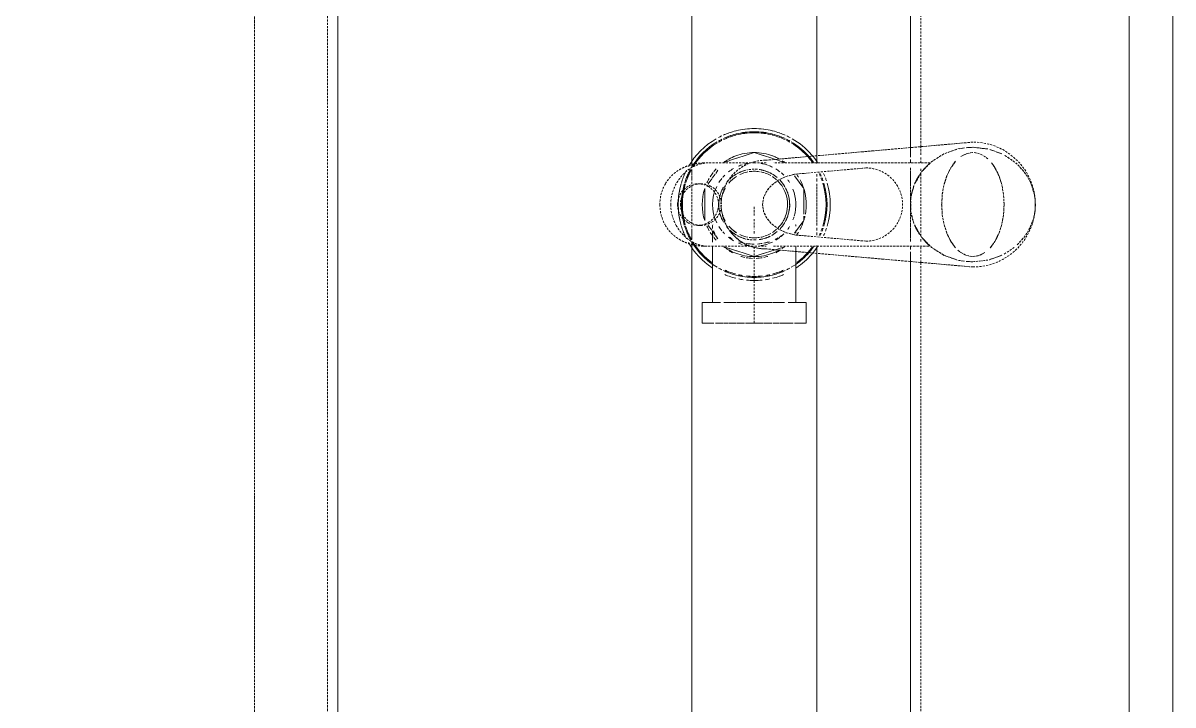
# Model space of a CAD drawing. Header units: millimetres. Extents: x -11798 to 72626, y -32713 to 44110.
# Drawn here: x 40841 to 41393, y 14447 to 14774 of the extents above; entities that cross this region are included whole.
import ezdxf

# ---------------------------------------------------------------- set-up
doc = ezdxf.new("R2010")
doc.units = ezdxf.units.MM
doc.linetypes.add('200_ШТРИХ_ш1п0_6_', pattern=[1.6, 1, -0.6])
for name, color, linetype, lineweight in [('Перекрытие штриховка', 7, 'Continuous', 18), ('Сантехника', 7, 'Continuous', 18), ('Стены отделка', 7, 'Continuous', 30)]:
    doc.layers.add(name, color=color, linetype=linetype, lineweight=lineweight)

# ---------------------------------------------------------------- blocks, each defined once
blk = doc.blocks.new('ADSK_Умывальник с 3 смесителемями - Умывальник-V16-План полов 3-го этажа')
at = {"layer": 'Сантехника', "linetype": '200_ШТРИХ_ш1п0_6_'}
for p, q in [((900, 0), (-900, 0)), ((-472.62, -105), (-27.38, -105)), ((27.38, -105), (472.62, -105)), ((-23.44, -150), (-476.56, -150)), ((476.56, -150), (23.44, -150)), ((-482.22, -210), (-17.78, -210)), ((17.78, -210), (482.22, -210)), ((780, -380), (-780, -380)), ((-770, -420), (770, -420))]:
    blk.add_line(p, q, dxfattribs=at)
at = {"layer": 'Сантехника', "color": 251, "linetype": '200_ШТРИХ_ш1п0_6_', "true_color": 0x666666}
for p, q in [((-900, 0), (900, 0)), ((-27.81, -100), (-472.19, -100)), ((472.19, -100), (27.81, -100)), ((-27.38, -105), (-472.62, -105)), ((-472.62, -105), (-27.38, -105)), ((-27.38, -105), (-22.75, -105)), ((-21.66, -105), (-20, -105)), ((20, -105), (21.66, -105)), ((22.75, -105), (27.38, -105)), ((472.62, -105), (27.38, -105)), ((27.38, -105), (472.62, -105)), ((-19.75, -150), (-23.44, -150)), ((-13.49, -150), (-14.67, -150)), ((-11.14, -150), (-12.49, -150)), ((10, -150), (-10, -150)), ((12.49, -150), (11.14, -150)), ((14.67, -150), (13.49, -150)), ((23.44, -150), (19.75, -150)), ((-16.85, -210), (-15.02, -210)), ((-14.96, -210), (-12.72, -210)), ((-12.6, -210), (-10, -210)), ((-9.33, -210), (9.34, -210)), ((10, -210), (12.6, -210)), ((12.72, -210), (14.96, -210)), ((15.02, -210), (16.85, -210)), ((-780, -380), (780, -380)), ((780, -380), (-780, -380)), ((-785, -385), (785, -385)), ((770, -420), (-770, -420))]:
    blk.add_line(p, q, dxfattribs=at)
at = {"layer": 'Сантехника', "color": 253, "linetype": '200_ШТРИХ_ш1п0_6_', "true_color": 0xa3a3a3}
for p, q in [((9.57, -61.14), (13.71, -62.46)), ((13.71, -87.54), (9.57, -88.86)), ((-23.96, -100), (-27.81, -100)), ((-20, -100), (-23.05, -100)), ((23.05, -100), (20, -100)), ((27.81, -100), (23.96, -100)), ((-22.75, -105), (-27.38, -105)), ((-27.38, -105), (-22.75, -105)), ((-20, -105), (-21.66, -105)), ((-21.66, -105), (-20, -105)), ((-17.72, -105), (-16.47, -105)), ((-16.22, -105), (-14.48, -105)), ((-14.41, -105), (-12.4, -105)), ((-12.32, -105), (-10.05, -105)), ((-10, -105), (10, -105)), ((10.05, -105), (12.33, -105)), ((12.39, -105), (14.41, -105)), ((14.49, -105), (16.22, -105)), ((16.47, -105), (17.72, -105)), ((21.66, -105), (20, -105)), ((20, -105), (21.66, -105)), ((27.38, -105), (22.75, -105)), ((22.75, -105), (27.38, -105)), ((-476.56, -150), (-23.44, -150)), ((23.44, -150), (476.56, -150)), ((-17.78, -210), (-482.22, -210)), ((482.22, -210), (17.78, -210))]:
    blk.add_line(p, q, dxfattribs=at)
at = {"layer": 'Сантехника', "color": 9, "linetype": '200_ШТРИХ_ш1п0_6_', "true_color": 0xc7c7c7}
for p, q in [((13.71, -62.46), (9.57, -61.14)), ((24.52, -72.07), (23.1, -69.26)), ((25, -75), (24.52, -72.07)), ((-13.89, -87.47), (-9.57, -88.86)), ((9.57, -88.86), (13.71, -87.54)), ((-16.2, -100), (-17.7, -100)), ((15.08, -100), (-15.08, -100)), ((17.7, -100), (16.2, -100)), ((-16.47, -105), (-17.72, -105)), ((-17.72, -105), (-16.47, -105)), ((-14.48, -105), (-16.22, -105)), ((-16.22, -105), (-14.48, -105)), ((-12.4, -105), (-14.41, -105)), ((-14.41, -105), (-12.4, -105)), ((-10.05, -105), (-12.32, -105)), ((-12.32, -105), (-10.05, -105)), ((10, -105), (-10, -105)), ((-10, -105), (10, -105)), ((12.33, -105), (10.05, -105)), ((10.05, -105), (12.33, -105)), ((14.41, -105), (12.39, -105)), ((12.39, -105), (14.41, -105)), ((16.22, -105), (14.49, -105)), ((14.49, -105), (16.22, -105)), ((17.72, -105), (16.47, -105)), ((16.47, -105), (17.72, -105)), ((-23.44, -150), (-19.75, -150)), ((-14.67, -150), (-13.49, -150)), ((-12.49, -150), (-11.14, -150)), ((-10, -150), (10, -150)), ((11.14, -150), (12.49, -150)), ((13.49, -150), (14.67, -150)), ((19.75, -150), (23.44, -150)), ((-15.02, -210), (-16.85, -210)), ((-12.72, -210), (-14.96, -210)), ((-10, -210), (-12.6, -210)), ((9.34, -210), (-9.33, -210)), ((12.6, -210), (10, -210)), ((14.96, -210), (12.72, -210)), ((16.85, -210), (15.02, -210))]:
    blk.add_line(p, q, dxfattribs=at)
at = {"layer": 'Сантехника', "color": 254, "linetype": '200_ШТРИХ_ш1п0_6_', "true_color": 0xdddddd}
for p, q in [((1.14, -180), (5.2, -180)), ((7.05, -180), (9.77, -180)), ((10, -180), (11.87, -180)), ((12.84, -180), (14.22, -180)), ((35, -180), (57, -180))]:
    blk.add_line(p, q, dxfattribs=at)
at = {"layer": 'Сантехника', "color": 7, "linetype": '200_ШТРИХ_ш1п0_6_', "true_color": 0xf2f2f2}
blk.add_line((20.26, -180), (35, -180), dxfattribs=at)
at = {"layer": 'Сантехника', "color": 253, "linetype": '200_ШТРИХ_ш1п0_6_', "true_color": 0xa3a3a3, "flags": 128}
for points in [[(-9.12, -61.03), (-4.88, -60.29), (0, -60), (4.88, -60.29), (9.12, -61.03)], [(-20.01, -66.01), (-17.68, -64.39), (-13.89, -62.53), (-9.57, -61.14)], [(13.89, -62.53), (17.68, -64.39), (20.79, -66.67)], [(-24.97, -74.32), (-24.52, -72.07), (-23.1, -69.26), (-21.92, -67.79)], [(23.1, -69.26), (24.52, -72.07), (25, -75)], [(-23.1, -80.74), (-24.52, -77.93), (-25, -75)], [(24.99, -75.34), (24.52, -77.93), (23.1, -80.74), (21.92, -82.21)], [(-9.57, -88.86), (-13.89, -87.47), (-17.68, -85.61), (-20.79, -83.33)], [(20.79, -83.33), (17.68, -85.61), (13.89, -87.47)], [(9.12, -88.97), (4.88, -89.71), (0, -90), (-4.88, -89.71), (-9.12, -88.97)]]:
    blk.add_lwpolyline(points, dxfattribs=at)
at = {"layer": 'Сантехника', "color": 9, "linetype": '200_ШТРИХ_ш1п0_6_', "true_color": 0xc7c7c7, "flags": 128}
for points in [[(0, -60), (-4.88, -60.29), (-9.12, -61.03)], [(9.12, -61.03), (4.88, -60.29), (0, -60)], [(-9.57, -61.14), (-13.89, -62.53), (-17.68, -64.39), (-20.01, -66.01)], [(20.79, -66.67), (17.68, -64.39), (13.89, -62.53)], [(-21.92, -67.79), (-23.1, -69.26), (-24.52, -72.07), (-24.97, -74.32)], [(-25, -75), (-24.52, -77.93), (-23.1, -80.74)], [(21.92, -82.21), (23.1, -80.74), (24.52, -77.93), (24.99, -75.34)], [(-20.79, -83.33), (-17.68, -85.61), (-13.89, -87.47)], [(13.89, -87.47), (17.68, -85.61), (20.79, -83.33)], [(-9.12, -88.97), (-4.88, -89.71), (0, -90)], [(0, -90), (4.88, -89.71), (9.12, -88.97)]]:
    blk.add_lwpolyline(points, dxfattribs=at)
at = {"layer": 'Сантехника', "color": 253, "linetype": '200_ШТРИХ_ш1п0_6_', "true_color": 0xa3a3a3}
for start, end in [(120, 133.0871), (108.0616, 117.1547), (62.8346, 105), (46.9116, 60), (140.7302, 145.9371), (34.0554, 39.2393), (165, 170.2821), (150.6816, 161.7644), (18.2269, 29.3088), (9.7114, 15), (174.8789, 180), (180, 191.8653), (348.1317, 360), (0, 5.1183), (196.242, 208.4737), (331.5326, 343.7639), (211.7093, 221.5239), (225, 230.8734), (309.1266, 315), (318.4819, 328.2898), (241.8489, 298.1574)]:
    blk.add_arc((0, -180), 17, start, end, dxfattribs=at)
at = {"layer": 'Сантехника', "color": 251, "linetype": '200_ШТРИХ_ш1п0_6_', "true_color": 0x666666}
for start, end in [(120, 133.0871), (108.0616, 117.1547), (62.8346, 105), (46.9116, 60), (241.8489, 298.1574)]:
    blk.add_arc((0, -180), 17, start, end, dxfattribs=at)
at = {"layer": 'Сантехника', "color": 9, "linetype": '200_ШТРИХ_ш1п0_6_', "true_color": 0xc7c7c7}
for start, end in [(140.7302, 145.9371), (34.0554, 39.2393), (165, 170.2821), (150.6816, 161.7644), (18.2269, 29.3088), (9.7114, 15), (174.8789, 180), (180, 191.8653), (348.1317, 360), (0, 5.1183), (196.242, 208.4737), (331.5326, 343.7639), (211.7093, 221.5239), (225, 230.8734), (309.1266, 315), (318.4819, 328.2898)]:
    blk.add_arc((0, -180), 17, start, end, dxfattribs=at)
blk = doc.blocks.new('Влж_Сифон бутылочный - Сифон для умывальника-V17-План полов 3-го этажа')
at = {"layer": 'Сантехника', "color": 253, "lineweight": 9, "true_color": 0xa3a3a3}
for p, q in [((-13.75, 19.4), (-7.73, 23.78)), ((-7.34, 23.78), (4.56, 23.78)), ((5.56, 23.78), (7.35, 23.78)), ((7.73, 23.78), (13.75, 19.4)), ((47, 20.97), (47, 23.78)), ((57, 20.23), (57, 23.78)), ((27.81, 20), (22.56, 20)), ((47, 18.91), (47, 17)), ((57, 14.73), (57, 18.66)), ((-21.7, 10.15), (-21.12, 11.95)), ((-21.09, 12.02), (-20.24, 14.66)), ((20.24, 14.66), (21.09, 12.02)), ((21.12, 11.95), (21.7, 10.15)), ((47, 14.14), (47, 12.38)), ((47, 12.15), (47, 9.09)), ((57, 12.29), (57, 14.48)), ((57, 8.89), (57, 11.98)), ((47, 7.94), (47, 4.84)), ((57, 4.68), (57, 7.73)), ((47, 4.53), (47, 0)), ((57, 0), (57, 4.27)), ((47, 0), (47, -4.53)), ((47, -4.84), (47, -7.94)), ((57, -4.27), (57, 0)), ((57, -8.52), (57, -4.73)), ((47, -9.09), (47, -12.15)), ((57, -11.98), (57, -9.29)), ((47, -12.38), (47, -14.14)), ((57, -14.48), (57, -12.29)), ((57, -18.66), (57, -14.73)), ((-14.96, -18.52), (-16.49, -17.41)), ((-12.68, -20.18), (-14.68, -18.72)), ((-10, -22.12), (-12.37, -20.4)), ((12.37, -20.4), (10, -22.12)), ((14.68, -18.72), (12.68, -20.18)), ((16.49, -17.41), (14.96, -18.52)), ((19.77, -20), (27.81, -20)), ((47, -17), (47, -18.91)), ((47, -23.78), (47, -20.97)), ((57, -23.78), (57, -20.23)), ((7.73, -23.78), (-7.73, -23.78))]:
    blk.add_line(p, q, dxfattribs=at)
at = {"layer": 'Сантехника', "color": 251, "lineweight": 9, "true_color": 0x666666}
for p, q in [((57, 25), (47, 25)), ((47, 19.08), (47, 25)), ((57, 19.36), (57, 25)), ((47, 20), (27.81, 20)), ((47, 16.28), (47, 18.36)), ((57, 14.73), (57, 18.66)), ((47, 12.29), (47, 14.53)), ((47, 8.89), (47, 12.05)), ((57, 12.29), (57, 14.48)), ((57, 8.89), (57, 11.98)), ((-23.57, 4.4), (-22.26, 8.43)), ((-22.24, 8.5), (-21.7, 10.15)), ((21.7, 10.15), (22.24, 8.5)), ((22.26, 8.43), (23.57, 4.4)), ((47, 4.68), (47, 8.6)), ((57, 4.68), (57, 8.52)), ((-25, 0), (-23.59, 4.33)), ((-23.59, -4.33), (-25, 0)), ((23.59, 4.33), (25, 0)), ((25, 0), (23.59, -4.33)), ((47, 0), (47, 4.37)), ((57, 0), (57, 4.27)), ((-22.26, -8.43), (-23.57, -4.4)), ((23.57, -4.4), (22.26, -8.43)), ((47, -4.37), (47, 0)), ((47, -8.6), (47, -4.68)), ((57, -4.27), (57, 0)), ((57, -8.52), (57, -4.68)), ((-21.12, -11.95), (-22.24, -8.5)), ((22.24, -8.5), (21.12, -11.95)), ((47, -12.05), (47, -8.89)), ((57, -11.98), (57, -8.89)), ((-20.24, -14.66), (-21.09, -12.02)), ((21.09, -12.02), (20.24, -14.66)), ((47, -14.53), (47, -12.29)), ((47, -18.36), (47, -16.28)), ((57, -14.48), (57, -12.29)), ((57, -18.66), (57, -14.73)), ((27.81, -20), (47, -20)), ((47, -25), (47, -19.08)), ((57, -25), (57, -19.36)), ((47, -25), (57, -25))]:
    blk.add_line(p, q, dxfattribs=at)
at = {"layer": 'Сантехника', "color": 9, "lineweight": 9, "true_color": 0xc7c7c7}
for p, q in [((13.73, 20), (12.53, 20)), ((22.56, 20), (20.16, 20)), ((47, 18.48), (47, 17)), ((47, 16.28), (47, 17.81)), ((47, 12.29), (47, 14.21)), ((47, 14.14), (47, 12.38)), ((47, 11.11), (47, 9.09)), ((47, 8.89), (47, 10.95)), ((47, 7.65), (47, 4.84)), ((47, 4.68), (47, 7.44)), ((47, 3.9), (47, 0)), ((47, 0), (47, 3.76)), ((47, 0), (47, -3.9)), ((47, -3.76), (47, 0)), ((47, -7.44), (47, -4.68)), ((47, -4.84), (47, -7.65)), ((47, -10.95), (47, -8.89)), ((47, -9.09), (47, -11.11)), ((47, -14.21), (47, -12.29)), ((47, -12.38), (47, -14.14)), ((47, -17.81), (47, -16.28)), ((10.36, -20), (11.55, -20)), ((12.68, -20), (14.71, -20)), ((14.97, -20), (16.62, -20)), ((16.81, -20), (18.1, -20)), ((47, -17), (47, -18.48))]:
    blk.add_line(p, q, dxfattribs=at)
at = {"layer": 'Сантехника', "color": 253, "lineweight": 9, "true_color": 0xa3a3a3}
for radius, start, end in [(36.5, 112.0557, 114.0955), (36.5, 108.1765, 110.5148), (36.5, 73.5616, 106.4384), (35, 72.8571, 107.1429), (36.5, 69.4818, 71.8232), (36.5, 65.9019, 67.9411), (36.5, 123.6151, 131.0041), (35, 125.2754, 132.846), (35, 113.0643, 115.1432), (35, 109.0184, 111.4037), (35, 68.5928, 70.9812), (35, 64.8541, 66.9325), (36.5, 48.9959, 56.3849), (35, 47.154, 54.7247), (36.5, 131.0041, 150), (35, 132.846, 149.4274), (34.53, 133.4523, 148.9019), (34.53, 36.2731, 46.5477), (35, 30.5726, 47.154), (36.5, 33.754, 48.9959), (36.5, 151.8275, 154.6383), (35, 150.6867, 153.6268), (34.53, 150.3112, 153.2939), (35, 26.3732, 29.3133), (36.5, 160.5003, 166.0274), (36.5, 156.0219, 160.2398), (35, 159.6454, 165.4286), (34.53, 159.364, 165.2315), (35, 154.9797, 159.3929), (34.53, 154.6367, 159.1141), (16, 121.1091, 135), (16, 121.1091, 135), (16, 68.3301, 119.6513), (16, 68.3301, 119.6513), (16, 60.3487, 67.8821), (16, 60.3487, 67.8821), (16, 45, 58.8797), (16, 45, 58.8797), (35, 20.6071, 25.0203), (35, 14.5714, 20.3546), (36.5, 19.7602, 22.6507), (36.5, 13.9726, 19.3296), (36.5, 166.3084, 172.7672), (35, 165.699, 172.4573), (34.53, 165.4985, 172.3552), (25, 159.3375, 169.2207), (25, 155.1316, 159.1761), (25, 20.8239, 24.8684), (25, 10.7793, 20.6625), (35, 7.5427, 14.301), (36.5, 8.3734, 11.8279), (36.5, 173.061, 180), (36.5, 180, 186.939), (35, 172.7393, 180), (35, 180, 187.2607), (34.53, 172.6334, 180), (34.53, 180, 187.3666), (25, 169.3864, 180), (25, 180, 190.6136), (25, 360, 10.6136), (25, 349.3864, 360), (35, 0, 7.2607), (35, 352.7393, 0), (36.5, 360, 5.908), (36.5, 354.092, 360), (36.5, 187.2328, 193.6916), (35, 187.5427, 194.301), (34.53, 187.6448, 194.5015), (25, 190.7793, 200.6625), (25, 339.3375, 349.2207), (35, 345.699, 352.4573), (36.5, 348.1721, 351.6266), (36.5, 193.9726, 199.4997), (35, 194.5714, 200.3546), (34.53, 194.7685, 200.636), (25, 200.8239, 209.2837), (25, 330.7163, 339.1761), (35, 339.6454, 345.4286), (36.5, 340.6704, 346.0274), (36.5, 199.7602, 203.9781), (36.5, 205.3617, 208.1725), (35, 200.6071, 205.0203), (34.53, 200.8859, 205.3633), (35, 206.3732, 209.3133), (34.53, 206.7061, 209.6888), (25, 209.7753, 215.9061), (25, 324.0939, 330.2247), (35, 330.6867, 333.6268), (35, 334.9797, 339.3929), (36.5, 337.3493, 340.2398), (36.5, 210, 240), (35, 210.5726, 239.272), (34.53, 211.0981, 237.629), (35, 300.728, 329.4274), (36.5, 300, 326.246), (34.53, 302.371, 323.7269), (35, 241.0975, 244.2364), (36.5, 243.1785, 245.2808), (35, 244.3208, 248.188), (35, 248.3307, 252.8571), (35, 287.1429, 291.6701), (35, 291.813, 295.6796), (35, 295.764, 298.9027), (36.5, 294.7195, 296.8215), (36.5, 245.3162, 249.0751), (36.5, 249.1617, 253.5616), (36.5, 254.0839, 285.9165), (35, 253.6252, 286.3755), (36.5, 286.4384, 290.8391), (36.5, 290.9258, 294.6841)]:
    blk.add_arc((0, 0), radius, start, end, dxfattribs=at)
at = {"layer": 'Сантехника', "color": 9, "lineweight": 9, "true_color": 0xc7c7c7}
for radius, start, end in [(36.5, 112.0557, 114.0955), (36.5, 108.1765, 110.5148), (36.5, 90, 106.4384), (35, 72.8571, 107.1429), (34.53, 72.6252, 107.3748), (36.5, 73.5616, 90), (36.5, 69.4818, 71.8232), (36.5, 65.9019, 67.9411), (36.5, 123.6151, 131.0041), (35, 125.2754, 132.846), (34.53, 125.9029, 133.4523), (35, 113.0643, 115.1432), (34.53, 113.3963, 115.4881), (35, 109.0184, 111.4037), (34.53, 109.2955, 111.6963), (35, 68.5928, 70.9812), (34.53, 68.3002, 70.7041), (35, 64.8541, 66.9325), (34.53, 64.5092, 66.6005), (36.5, 48.9959, 56.3849), (35, 47.154, 54.7247), (34.53, 46.5477, 54.0973), (35, 132.846, 149.4274), (25, 108, 118.4638), (25, 79.3834, 107.1103), (25, 72.8818, 77.0435), (25, 61.5354, 72), (35, 37.4296, 47.154), (35, 150.6867, 153.6268), (25, 121.8323, 125.3434), (20, 121.8198, 126.5994), (17.02, 69.9786, 119.0789), (20, 73.8384, 111.746), (20, 68.254, 72.3057), (20, 53.3997, 58.1802), (25, 54.652, 58.1626), (35, 159.6454, 165.4286), (35, 154.9797, 159.3929), (25, 150.7163, 155.1316), (25, 144.0939, 147.4115), (17.02, 121.5327, 133.2846), (17.02, 60.9104, 69.206), (17.02, 46.7143, 58.4673), (25, 32.5989, 35.9061), (25, 24.8684, 29.2837), (34.53, 20.8859, 23.8542), (34.53, 15.0273, 20.636), (36.5, 19.7602, 22.6507), (36.5, 13.9726, 19.3296), (35, 165.699, 172.4573), (16, 150.3487, 160.741), (16, 150.3487, 160.741), (16, 137.8936, 147.0975), (16, 137.8936, 147.0975), (16, 32.8879, 42.1033), (16, 32.8879, 42.1033), (16, 19.2422, 29.6513), (16, 19.2422, 29.6513), (34.53, 9.3157, 12.5359), (36.5, 8.3734, 11.8279), (35, 172.7393, 180), (35, 180, 187.2607), (16, 171.0276, 180), (16, 171.0276, 180), (16, 180, 188.4979), (16, 180, 188.4979), (16, 161.854, 168.7809), (16, 161.854, 168.7809), (16, 11.2099, 18.134), (16, 11.2099, 18.134), (16, 360, 8.9671), (16, 360, 8.9671), (16, 351.4972, 360), (16, 351.4972, 360), (34.53, 360, 6.2621), (34.53, 353.7379, 360), (36.5, 360, 5.908), (36.5, 354.092, 360), (35, 187.5427, 194.301), (16, 190.9075, 205.8051), (16, 190.9075, 205.8051), (16, 334.1893, 349.1003), (16, 334.1893, 349.1003), (36.5, 348.1721, 351.6266), (35, 195, 200.3546), (20, 209.6513, 218.1788), (16, 212.3097, 229.7335), (16, 212.3097, 229.7335), (16, 310.2649, 327.7011), (16, 315, 327.7011), (20, 321.8212, 330.3487), (34.53, 339.364, 344.9727), (34.53, 347.4641, 350.6843), (36.5, 340.6704, 346.0274), (35, 200.6071, 205.0203), (35, 206.3732, 209.3133), (20, 225, 229.2717), (20, 231.0682, 238.1802), (16, 240.3487, 248.7014), (16, 240.3487, 248.7014), (16, 249.5802, 268.6472), (16, 249.5802, 268.6472), (16, 271.3528, 290.4182), (16, 271.3528, 290.4182), (16, 292.1179, 299.6513), (16, 292.1179, 299.6513), (16, 310.2649, 315), (20, 301.8198, 308.9332), (20, 310.7283, 315), (34.53, 336.1458, 339.1141), (36.5, 337.3493, 340.2398), (35, 210.5726, 239.272), (25, 226.7571, 231.1755), (25, 231.9718, 237.7289), (25, 239.8226, 245.4492), (20, 244.0817, 295.9234), (17.02, 258.75, 281.25), (25, 294.5508, 300.1774), (25, 302.2736, 308.0298), (25, 308.8259, 313.2429), (35, 300.728, 322.5704), (25, 252, 288), (35, 241.0975, 244.2364), (34.53, 240.7247, 243.8926), (36.5, 243.1785, 245.2808), (35, 244.3208, 248.188), (34.53, 243.9932, 247.896), (35, 248.3307, 252.8571), (34.53, 248.0572, 252.6252), (34.53, 253.4742, 286.5265), (34.53, 287.3748, 291.9437), (35, 287.1429, 291.6701), (34.53, 292.105, 296.0073), (35, 291.813, 295.6796), (34.53, 296.1078, 299.2755), (35, 295.764, 298.9027), (36.5, 294.7195, 296.8215), (36.5, 245.3162, 249.0751), (36.5, 249.1617, 253.5616), (36.5, 254.0839, 270), (35, 253.6252, 286.3755), (36.5, 270, 285.9165), (36.5, 286.4384, 290.8391), (36.5, 290.9258, 294.6841)]:
    blk.add_arc((0, 0), radius, start, end, dxfattribs=at)
at = {"layer": 'Сантехника', "color": 254, "lineweight": 9, "true_color": 0xdddddd}
for radius, start, end in [(35, 72.8571, 107.1429), (35, 125.2754, 132.846), (35, 113.0643, 115.1432), (35, 109.0184, 111.4037), (35, 68.5928, 70.9812), (35, 64.8541, 66.9325), (35, 47.154, 54.7247), (20, 121.8198, 126.5994), (20, 73.8384, 111.746), (20, 68.254, 72.3057), (20, 53.3997, 58.1802), (20, 141.8212, 148.9142), (20, 135, 139.8579), (20, 40.1331, 45), (20, 31.0774, 38.1788), (35, 20.6071, 23.5561), (35, 15, 20.3546), (20, 161.6106, 165.3506), (20, 154.1479, 159.7706), (17.02, 153.1671, 166.0953), (17.02, 139.7865, 150.3487), (17.02, 29.6513, 40.1993), (17.02, 13.8925, 26.8209), (20, 20.2275, 25.8473), (20, 14.6474, 18.3852), (35, 9.0823, 12.3606), (20, 166.0524, 170.8994), (17.02, 166.5327, 171.9307), (17.02, 8.0611, 13.4673), (20, 9.099, 13.9476), (35, 360, 6.1744), (35, 353.8256, 360), (20, 188.4945, 193.9476), (17.02, 193.4673, 208.2271), (17.02, 331.7694, 346.5327), (20, 346.0524, 351.5067), (20, 196.776, 202.2603), (20, 209.6513, 218.1788), (17.02, 210.0231, 223.8856), (17.02, 316.1179, 329.9746), (20, 321.8212, 330.3487), (20, 337.7397, 343.2267), (35, 339.6454, 345.2613), (35, 347.6394, 350.9177), (20, 225, 229.2717), (20, 231.0682, 238.1802), (17.02, 225.5256, 230.7911), (17.02, 240.4977, 247.5), (17.02, 249.8245, 255.2475), (17.02, 284.7525, 290.1751), (17.02, 290.794, 299.5091), (20, 301.8198, 308.9332), (17.02, 309.2084, 314.4744), (20, 310.7283, 315), (35, 336.4439, 339.3929), (20, 244.0817, 295.9234), (35, 241.0975, 244.2364), (35, 244.3208, 247.4296), (35, 248.3307, 252.8571), (35, 287.1429, 291.6701), (35, 292.5704, 295.6796), (35, 295.764, 298.9027), (35, 253.6252, 286.3755)]:
    blk.add_arc((0, 0), radius, start, end, dxfattribs=at)
at = {"layer": 'Сантехника', "color": 251, "lineweight": 9, "true_color": 0x666666}
for radius, start, end in [(36.5, 131.0041, 150), (35, 132.846, 149.4274), (35, 30.5726, 47.154), (36.5, 33.754, 48.9959), (36.5, 151.8275, 154.6383), (35, 150.6867, 153.6268), (35, 26.3732, 29.3133), (36.5, 160.5003, 166.0274), (36.5, 156.0219, 160.2398), (35, 159.6454, 165.4286), (35, 154.9797, 159.3929), (35, 20.6071, 25.0203), (35, 14.5714, 20.3546), (36.5, 166.3084, 172.7672), (35, 165.699, 172.4573), (35, 7.5427, 14.301), (36.5, 173.061, 180), (36.5, 180, 186.939), (35, 172.7393, 180), (35, 180, 187.2607), (35, 360, 7.2607), (35, 352.7393, 360), (36.5, 187.2328, 193.6916), (35, 187.5427, 194.301), (35, 345.699, 352.4573), (36.5, 193.9726, 199.4997), (35, 194.5714, 200.3546), (35, 339.6454, 345.4286), (36.5, 199.7602, 203.9781), (36.5, 205.3617, 208.1725), (35, 200.6071, 205.0203), (35, 206.3732, 209.3133), (35, 330.6867, 333.6268), (35, 334.9797, 339.3929), (36.5, 210, 240), (35, 210.5726, 239.272), (35, 300.728, 329.4274), (36.5, 300, 326.246)]:
    blk.add_arc((0, 0), radius, start, end, dxfattribs=at)
at = {"layer": 'Сантехника', "color": 254, "lineweight": 9, "true_color": 0xeaeaea}
for start, end in [(141.8212, 148.9142), (135, 139.8579), (40.1331, 45), (31.0774, 38.1788), (161.6106, 165.3506), (154.1479, 159.7706), (20.2275, 25.8473), (14.6474, 18.3852), (166.0524, 170.8994), (9.099, 13.9476), (188.4945, 193.9476), (346.0524, 351.5067), (196.776, 202.2603), (337.7397, 343.2267)]:
    blk.add_arc((0, 0), 20, start, end, dxfattribs=at)
at = {"layer": 'Сантехника', "color": 9, "lineweight": 9, "true_color": 0xc7c7c7}
for points, knots in [([(10.36, 20), (10.25, 20), (9.93, 19.98), (9.74, 19.91), (9.68, 19.83)], [0.51500496, 0.51500496, 0.51500496, 0.51500496, 0.52777778, 0.55555556, 0.55555556, 0.55555556, 0.55555556]), ([(23.17, 10.5), (22.88, 10.99), (22.54, 11.52), (22.19, 12.03), (22.15, 12.09)], [0.16666667, 0.16666667, 0.16666667, 0.16666667, 0.19444444, 0.1982908, 0.1982908, 0.1982908, 0.1982908]), ([(25.4, 4.54), (25.32, 4.91), (25.17, 5.58), (24.99, 6.23), (24.9, 6.52)], [0.06650917, 0.06650917, 0.06650917, 0.06650917, 0.08333333, 0.09752758, 0.09752758, 0.09752758, 0.09752758]), ([(24.9, -6.52), (24.99, -6.23), (25.17, -5.58), (25.32, -4.91), (25.4, -4.54)], [0.90247242, 0.90247242, 0.90247242, 0.90247242, 0.91666667, 0.93349083, 0.93349083, 0.93349083, 0.93349083]), ([(16.5, -10.54), (16.24, -11.04), (15.93, -11.57), (15.62, -12.08), (15.59, -12.13)], [0.16666667, 0.16666667, 0.16666667, 0.16666667, 0.19444444, 0.19750593, 0.19750593, 0.19750593, 0.19750593]), ([(22.15, -12.09), (22.19, -12.03), (22.54, -11.52), (22.88, -10.99), (23.17, -10.5)], [0.8017092, 0.8017092, 0.8017092, 0.8017092, 0.80555556, 0.83333333, 0.83333333, 0.83333333, 0.83333333]), ([(9.68, -19.83), (9.74, -19.91), (9.93, -19.98), (10.25, -20), (10.36, -20)], [0.44444444, 0.44444444, 0.44444444, 0.44444444, 0.47222222, 0.48499504, 0.48499504, 0.48499504, 0.48499504])]:
    blk.add_open_spline(points, degree=3, knots=knots, dxfattribs=at)
at = {"layer": 'Сантехника', "color": 254, "lineweight": 9, "true_color": 0xdddddd}
for points, knots in [([(14.85, 13.32), (14.92, 13.21), (15.06, 13), (15.3, 12.61), (15.48, 12.33), (15.58, 12.16)], [0.77777778, 0.77777778, 0.77777778, 0.77777778, 0.78472222, 0.79166667, 0.80200811, 0.80200811, 0.80200811, 0.80200811]), ([(16.03, 11.39), (16.19, 11.11), (16.45, 10.66), (16.69, 10.19), (16.78, 10.01)], [0.81722618, 0.81722618, 0.81722618, 0.81722618, 0.83333333, 0.84317689, 0.84317689, 0.84317689, 0.84317689]), ([(17.86, 7.36), (17.95, 7.08), (18.06, 6.71), (18.16, 6.34), (18.18, 6.26)], [0.88888889, 0.88888889, 0.88888889, 0.88888889, 0.90277778, 0.90665948, 0.90665948, 0.90665948, 0.90665948]), ([(18.22, 6.09), (18.26, 5.94), (18.39, 5.42), (18.5, 4.9), (18.57, 4.53)], [0.90928926, 0.90928926, 0.90928926, 0.90928926, 0.91666667, 0.93359737, 0.93359737, 0.93359737, 0.93359737]), ([(12.65, -19.52), (12.72, -19.49), (12.88, -19.43), (13.21, -19.3), (13.65, -19.11), (14.01, -18.95), (14.2, -18.86)], [0.55555556, 0.55555556, 0.55555556, 0.55555556, 0.5625, 0.56944444, 0.58333333, 0.59722222, 0.59722222, 0.59722222, 0.59722222]), ([(14.88, -18.54), (15.23, -18.37), (15.78, -18.07), (16.32, -17.74), (16.51, -17.62)], [0.61366787, 0.61366787, 0.61366787, 0.61366787, 0.63888889, 0.65277778, 0.65277778, 0.65277778, 0.65277778])]:
    blk.add_open_spline(points, degree=3, knots=knots, dxfattribs=at)
at = {"layer": 'Сантехника', "color": 254, "lineweight": 9, "true_color": 0xeaeaea}
for points in [[(18.69, 3.81), (18.82, 3.07), (18.91, 2.32), (18.98, 1.55)], [(19.08, 0), (19.03, -1.3), (18.9, -2.58), (18.69, -3.81)]]:
    blk.add_open_spline(points, degree=3, dxfattribs=at)
at = {"layer": 'Сантехника', "color": 9, "lineweight": 9, "true_color": 0xc7c7c7}
for points in [[(25.9, 0.9), (25.83, 1.9), (25.71, 2.87), (25.54, 3.82)], [(25.54, -3.82), (25.71, -2.87), (25.83, -1.9), (25.9, -0.9)], [(18.33, -5.62), (18.27, -5.92), (18.12, -6.51), (17.95, -7.08), (17.86, -7.36)]]:
    blk.add_open_spline(points, degree=3, dxfattribs=at)
blk = doc.blocks.new('Влж_Смеситель - Смеситель для умывальника-V18-План полов 3-го этажа')
at = {"layer": 'Сантехника', "color": 251, "linetype": '200_ШТРИХ_ш1п0_6_', "true_color": 0x666666}
for p, q in [((1.67, 29.94), (-1.67, 29.94)), ((6.35, 29.19), (4.93, 29.51)), ((23.78, 15.06), (20.58, 19.89)), ((-24.35, 13.94), (-26.47, 8.13)), ((26.56, 7.78), (24.35, 13.94)), ((-26.7, 7.18), (-27.5, 0.34)), ((27.5, 0), (26.7, 7.18)), ((-21.28, -99.62), (-30, 0)), ((-27.5, 0), (-27.33, -3.27)), ((-27.25, -4.03), (-26.7, -7.18)), ((30, 0), (21.28, -99.62)), ((26.7, -7.18), (27.25, -4.03)), ((27.33, -3.27), (27.5, 0)), ((24.35, -13.94), (26.56, -7.78)), ((-20, -20.59), (-20, -95.81)), ((20, -95.81), (20, -20.59)), ((-15.47, -24.8), (-9.75, -28.05)), ((9.75, -28.05), (15.47, -24.8)), ((-9.14, -28.29), (-3.64, -29.74)), ((-3.31, -29.78), (3.31, -29.78)), ((3.63, -29.74), (9.13, -28.3)), ((-17.59, -51.37), (-15, -80.98)), ((14.99, -80.98), (17.58, -51.37)), ((-20, -99.3), (-20, -104.7)), ((20, -104.71), (20, -99.3)), ((-20, -104.89), (-20, -106.48)), ((20, -106.48), (20, -104.89))]:
    blk.add_line(p, q, dxfattribs=at)
at = {"layer": 'Сантехника', "color": 253, "linetype": '200_ШТРИХ_ш1п0_6_', "true_color": 0xa3a3a3}
for p, q in [((-1.67, 29.94), (1.67, 29.94)), ((4.93, 29.51), (6.35, 29.19)), ((20.58, 19.89), (23.78, 15.06)), ((-26.47, 8.13), (-24.35, 13.94)), ((24.35, 13.94), (26.56, 7.78)), ((-27.5, 0.34), (-26.7, 7.18)), ((26.7, 7.18), (27.5, 0)), ((-27.33, -3.27), (-27.5, 0)), ((-26.7, -7.18), (-27.25, -4.03)), ((27.25, -4.03), (26.7, -7.18)), ((27.5, 0), (27.33, -3.27)), ((-10.01, -27.94), (-15.47, -24.8)), ((15.47, -24.8), (10.01, -27.94)), ((-4.04, -29.67), (-9.14, -28.29)), ((2.15, -29.91), (-2.15, -29.91)), ((9.13, -28.3), (4.04, -29.67)), ((-10, -130.63), (-10, -132.01)), ((10, -132.01), (10, -130.63))]:
    blk.add_line(p, q, dxfattribs=at)
at = {"layer": 'Сантехника', "linetype": '200_ШТРИХ_ш1п0_6_'}
for p, q in [((-30, 0), (-21.28, -99.62)), ((21.28, -99.62), (30, 0)), ((-15, -80.98), (-17.59, -51.37)), ((17.58, -51.37), (14.99, -80.98)), ((-20, -106.48), (-20, -127.16)), ((20, -127.16), (20, -106.48)), ((-20, -127.16), (-20, -128.89)), ((20, -128.89), (20, -127.16))]:
    blk.add_line(p, q, dxfattribs=at)
at = {"layer": 'Сантехника', "color": 9, "linetype": '200_ШТРИХ_ш1п0_6_', "true_color": 0xc7c7c7}
for p, q in [((-2.15, -29.91), (-3.31, -29.78)), ((3.31, -29.78), (2.15, -29.91))]:
    blk.add_line(p, q, dxfattribs=at)
at = {"layer": 'Сантехника', "color": 251, "linetype": '200_ШТРИХ_ш1п0_6_', "true_color": 0x666666, "flags": 128}
for points in [[(-4.93, 29.51), (-9.75, 28.05), (-12.97, 26.45)], [(-4.93, 29.51), (-3.31, 29.78), (-1.67, 29.94)], [(1.67, 29.94), (3.31, 29.78), (4.93, 29.51)], [(13.46, 26.16), (9.75, 28.05), (6.83, 29.06)], [(-13.46, 26.16), (-15.62, 24.69), (-19.03, 21.66)], [(19.33, 21.34), (15.62, 24.69), (13.76, 25.97)], [(-19.33, 21.34), (-20.58, 19.89), (-23.59, 15.41)], [(-26.56, -7.79), (-24.35, -13.94), (-20.58, -19.89), (-15.62, -24.69)], [(15.62, -24.69), (20.58, -19.89), (24.35, -13.94)], [(-15, -80.98), (-14.62, -85.44), (-13.51, -89.67), (-11.73, -93.47), (-9.35, -96.64), (-6.51, -99.03), (-3.34, -100.51), (0, -101.02), (3.33, -100.51), (6.5, -99.03), (9.35, -96.64), (11.72, -93.47), (13.51, -89.67), (14.62, -85.44), (14.99, -80.98)]]:
    blk.add_lwpolyline(points, dxfattribs=at)
at = {"layer": 'Сантехника', "color": 253, "linetype": '200_ШТРИХ_ш1п0_6_', "true_color": 0xa3a3a3, "flags": 128}
for points in [[(-12.97, 26.45), (-9.75, 28.05), (-4.93, 29.51)], [(6.83, 29.06), (9.75, 28.05), (13.46, 26.16)], [(-19.03, 21.66), (-15.62, 24.69), (-13.46, 26.16)], [(13.76, 25.97), (15.62, 24.69), (19.33, 21.34)], [(-23.59, 15.41), (-20.58, 19.89), (-19.33, 21.34)], [(-15.73, -24.61), (-20.58, -19.89), (-24.35, -13.94), (-26.56, -7.79)], [(26.56, -7.78), (24.35, -13.94), (20.58, -19.89), (15.73, -24.6)]]:
    blk.add_lwpolyline(points, dxfattribs=at)
at = {"layer": 'Сантехника', "linetype": '200_ШТРИХ_ш1п0_6_', "flags": 128}
for points in [[(-1.67, 29.94), (-3.31, 29.78), (-4.93, 29.51)], [(4.93, 29.51), (3.31, 29.78), (1.67, 29.94)], [(14.99, -80.98), (14.62, -85.44), (13.51, -89.67), (11.72, -93.47), (9.35, -96.64), (6.5, -99.03), (3.33, -100.51), (0, -101.02), (-3.34, -100.51), (-6.51, -99.03), (-9.35, -96.64), (-11.73, -93.47), (-13.51, -89.67), (-14.62, -85.44), (-15, -80.98)]]:
    blk.add_lwpolyline(points, dxfattribs=at)
at = {"layer": 'Сантехника', "linetype": '200_ШТРИХ_ш1п0_6_'}
for centre, radius, start, end in [((0, 0), 30, 360, 180), ((0, -51.37), 17.59, 0, 180), ((0, -99.62), 21.28, 180, 360)]:
    blk.add_arc(centre, radius, start, end, dxfattribs=at)
at = {"layer": 'Сантехника', "color": 251, "linetype": '200_ШТРИХ_ш1п0_6_', "true_color": 0x666666}
for centre, radius, start, end in [((0, 0), 30, 360, 180), ((0, -51.37), 17.59, 0, 180), ((0, -99.62), 21.28, 180, 285), ((0, -99.62), 21.28, 285.1519, 0)]:
    blk.add_arc(centre, radius, start, end, dxfattribs=at)
at = {"layer": 'Сантехника', "color": 9, "linetype": '200_ШТРИХ_ш1п0_6_', "true_color": 0xc7c7c7}
blk.add_arc((0, -99.62), 21.28, 285, 285.1519, dxfattribs=at)
at = {"layer": 'Сантехника', "color": 251, "linetype": '200_ШТРИХ_ш1п0_6_', "true_color": 0x666666}
for centre, major_axis, start_param, end_param in [((0, -130.63), (10, 0), 1.618117, 2.589717), ((0, -130.63), (10, 0), 0.551626, 1.523476), ((0, -130.63), (10, 0), 2.617994, 2.796927), ((0, -132.01), (10, 0), 1.570796, 2.612473), ((0, -132.01), (10, 0), 1.308997, 1.570796), ((0, -132.01), (10, 0), 0.528893, 1.308997), ((0, -130.63), (10, 0), 0.344422, 0.523599), ((0, -132.01), (10, 0), 2.879793, 3.403392), ((0, -130.63), (10, 0), 2.879793, 3.141593), ((0, -130.63), (10, 0), 3.141593, 3.403392), ((0, -132.01), (10, 0), 2.617994, 2.814359), ((0, -132.01), (10, 0), 0.327015, 0.523599), ((0, -130.63), (10, 0), 0, 0.261799), ((0, -132.01), (10, 0), 6.021386, 6.544985), ((0, -130.63), (10, 0), 6.021386, 6.283185), ((0, -132.01), (10, 0), 3.482132, 4.712389), ((0, -130.63), (10, 0), 3.508602, 4.712389), ((0, -130.63), (-10, 0), 1.570796, 2.774726), ((0, -132.01), (10, 0), 4.712389, 5.759587), ((0, -132.01), (10, 0), 5.759587, 5.942769)]:
    blk.add_ellipse(centre, major_axis=major_axis, ratio=0.984808, start_param=start_param, end_param=end_param, dxfattribs=at)
at = {"layer": 'Сантехника', "linetype": '200_ШТРИХ_ш1п0_6_'}
for centre, major_axis, start_param, end_param in [((0, -125.42), (20, 0), 4.18879, 4.712389), ((0, -125.42), (-20, 0), 1.570796, 2.094395), ((0, -130.63), (20, 0), 4.18879, 4.712389), ((0, -130.63), (20, 0), 4.712389, 5.235988)]:
    blk.add_ellipse(centre, major_axis=major_axis, ratio=0.984808, start_param=start_param, end_param=end_param, dxfattribs=at)
at = {"layer": 'Сантехника', "color": 253, "linetype": '200_ШТРИХ_ш1п0_6_', "true_color": 0xa3a3a3}
for points, knots in [([(-18.88, -21.82), (-18.92, -21.77), (-19, -21.69), (-19.16, -21.52), (-19.34, -21.33), (-19.53, -21.11), (-19.7, -20.94), (-19.83, -20.8), (-19.96, -20.66), (-20, -20.61), (-20, -20.59)], [0.7142857, 0.7142857, 0.7142857, 0.7142857, 0.7321429, 0.75, 0.7857143, 0.8214286, 0.8571429, 0.8928571, 0.9285714, 1, 1, 1, 1]), ([(-18.87, -21.82), (-18.83, -21.87), (-18.74, -21.96), (-18.55, -22.15), (-18.29, -22.4), (-17.97, -22.72), (-17.74, -22.93), (-17.62, -23.04)], [0.2857143, 0.2857143, 0.2857143, 0.2857143, 0.3035714, 0.3214286, 0.3571429, 0.3928571, 0.4285714, 0.4285714, 0.4285714, 0.4285714]), ([(17.62, -23.04), (17.74, -22.93), (17.97, -22.72), (18.29, -22.4), (18.55, -22.15), (18.74, -21.96), (18.83, -21.87), (18.87, -21.82)], [0.5714286, 0.5714286, 0.5714286, 0.5714286, 0.6071429, 0.6428571, 0.6785714, 0.6964286, 0.7142857, 0.7142857, 0.7142857, 0.7142857]), ([(20, -20.59), (20, -20.61), (19.96, -20.66), (19.83, -20.8), (19.7, -20.94), (19.53, -21.11), (19.34, -21.33), (19.16, -21.52), (19, -21.69), (18.92, -21.77), (18.88, -21.82)], [0, 0, 0, 0, 0.0714286, 0.1071429, 0.1428571, 0.1785714, 0.2142857, 0.25, 0.2678571, 0.2857143, 0.2857143, 0.2857143, 0.2857143]), ([(-17.62, -23.04), (-17.5, -23.14), (-17.25, -23.36), (-16.87, -23.69), (-16.51, -23.99), (-16.28, -24.18), (-16.19, -24.25)], [0.4285714, 0.4285714, 0.4285714, 0.4285714, 0.4642857, 0.5, 0.5357143, 0.55903, 0.55903, 0.55903, 0.55903]), ([(-14.22, -25.68), (-14.05, -25.79), (-13.72, -26), (-13.05, -26.41), (-12.53, -26.71), (-12.18, -26.9)], [0.7142857, 0.7142857, 0.7142857, 0.7142857, 0.75, 0.7857143, 0.8571429, 0.8571429, 0.8571429, 0.8571429]), ([(12.32, -26.82), (12.62, -26.66), (13.1, -26.38), (13.72, -26), (14.05, -25.79), (14.22, -25.68)], [0.1523165, 0.1523165, 0.1523165, 0.1523165, 0.2142857, 0.25, 0.2857143, 0.2857143, 0.2857143, 0.2857143]), ([(16.19, -24.25), (16.29, -24.18), (16.51, -23.99), (16.87, -23.69), (17.25, -23.36), (17.5, -23.14), (17.62, -23.04)], [0.4411129, 0.4411129, 0.4411129, 0.4411129, 0.4642857, 0.5, 0.5357143, 0.5714286, 0.5714286, 0.5714286, 0.5714286])]:
    blk.add_open_spline(points, degree=3, knots=knots, dxfattribs=at)
at = {"layer": 'Сантехника', "color": 9, "linetype": '200_ШТРИХ_ш1п0_6_', "true_color": 0xc7c7c7}
for points, knots in [([(-20, -20.59), (-20, -20.6), (-19.96, -20.65), (-19.84, -20.78), (-19.71, -20.92), (-19.55, -21.09), (-19.36, -21.31), (-19.13, -21.56), (-18.96, -21.73), (-18.87, -21.82)], [0, 0, 0, 0, 0.0714286, 0.1071429, 0.1428571, 0.1785714, 0.2142857, 0.25, 0.2857143, 0.2857143, 0.2857143, 0.2857143]), ([(18.87, -21.82), (18.92, -21.78), (19, -21.69), (19.17, -21.52), (19.36, -21.31), (19.55, -21.09), (19.71, -20.92), (19.84, -20.78), (19.96, -20.65), (20, -20.6), (20, -20.59)], [0.7142857, 0.7142857, 0.7142857, 0.7142857, 0.7321429, 0.75, 0.7857143, 0.8214286, 0.8571429, 0.8928571, 0.9285714, 1, 1, 1, 1])]:
    blk.add_open_spline(points, degree=3, knots=knots, dxfattribs=at)
at = {"layer": 'Сантехника', "color": 251, "linetype": '200_ШТРИХ_ш1п0_6_', "true_color": 0x666666}
for points, knots in [([(-16.18, -24.26), (-16.32, -24.15), (-16.59, -23.93), (-16.97, -23.6), (-17.34, -23.28), (-17.69, -22.97), (-18.02, -22.67), (-18.33, -22.37), (-18.56, -22.13), (-18.75, -21.95), (-18.83, -21.86), (-18.88, -21.82)], [0.4285714, 0.4285714, 0.4285714, 0.4285714, 0.4642857, 0.5, 0.5357143, 0.5714286, 0.6071429, 0.6428571, 0.6785714, 0.6964286, 0.7142857, 0.7142857, 0.7142857, 0.7142857]), ([(18.88, -21.82), (18.83, -21.86), (18.75, -21.95), (18.57, -22.13), (18.33, -22.37), (18.02, -22.67), (17.69, -22.97), (17.34, -23.28), (16.97, -23.6), (16.59, -23.93), (16.32, -24.15), (16.18, -24.26)], [0.2857143, 0.2857143, 0.2857143, 0.2857143, 0.3035714, 0.3214286, 0.3571429, 0.3928571, 0.4285714, 0.4642857, 0.5, 0.5357143, 0.5714286, 0.5714286, 0.5714286, 0.5714286]), ([(-10, -27.95), (-10.8, -27.59), (-11.96, -27.04), (-13.39, -26.21), (-14.06, -25.78), (-14.38, -25.57)], [0, 0, 0, 0, 0.1428571, 0.2142857, 0.2857143, 0.2857143, 0.2857143, 0.2857143]), ([(14.39, -25.57), (14.23, -25.67), (13.9, -25.89), (13.22, -26.32), (11.97, -27.04), (10.8, -27.59), (10, -27.95)], [0.7142857, 0.7142857, 0.7142857, 0.7142857, 0.75, 0.7857143, 0.8571429, 1, 1, 1, 1]), ([(2.16, -29.91), (1.44, -29.97), (0, -30.03), (-1.44, -29.97), (-2.16, -29.91)], [0.3951623, 0.3951623, 0.3951623, 0.3951623, 0.5, 0.6050933, 0.6050933, 0.6050933, 0.6050933])]:
    blk.add_open_spline(points, degree=3, knots=knots, dxfattribs=at)
at = {"layer": 'Сантехника', "color": 253, "linetype": '200_ШТРИХ_ш1п0_6_', "true_color": 0xa3a3a3}
for points in [[(-12.18, -26.9), (-11.47, -27.28), (-10.74, -27.63), (-10, -27.95)], [(10, -27.95), (10.74, -27.63), (11.47, -27.28), (12.18, -26.9)], [(-9.13, -28.3), (-7.81, -28.8), (-6.47, -29.2), (-5.11, -29.48)], [(-2.16, -29.91), (-2.68, -29.86), (-3.2, -29.8), (-3.72, -29.72)], [(-2.16, -29.91), (-1.44, -29.97), (-0.72, -30), (0, -30)], [(0, -30), (0.72, -30), (1.44, -29.97), (2.16, -29.91)], [(5.1, -29.48), (6.47, -29.2), (7.81, -28.81), (9.12, -28.3)]]:
    blk.add_open_spline(points, degree=3, dxfattribs=at)
at = {"layer": 'Сантехника', "color": 251, "linetype": '200_ШТРИХ_ш1п0_6_', "true_color": 0x666666}
for points in [[(-5.1, -29.48), (-6.47, -29.2), (-7.81, -28.8), (-9.13, -28.3)], [(9.12, -28.3), (7.81, -28.81), (6.47, -29.2), (5.11, -29.48)], [(-19.99, -129.56), (-20, -129.34), (-20, -129.12), (-20, -128.89)], [(20, -128.89), (20, -129.12), (20, -129.34), (19.99, -129.56)]]:
    blk.add_open_spline(points, degree=3, dxfattribs=at)
at = {"layer": 'Сантехника', "color": 9, "linetype": '200_ШТРИХ_ш1п0_6_', "true_color": 0xc7c7c7}
blk.add_open_spline([(-3.72, -29.72), (-3.2, -29.8), (-2.68, -29.86), (-2.16, -29.91)], degree=3, dxfattribs=at)
at = {"layer": 'Сантехника', "linetype": '200_ШТРИХ_ш1п0_6_'}
for points, knots in [([(-20, -127.16), (-20, -127.95), (-19.87, -129.52), (-19.31, -131.88), (-18.5, -133.81), (-17.65, -135.34), (-16.9, -136.46), (-16.18, -137.38), (-15.55, -138.11), (-15.05, -138.64), (-14.52, -139.16), (-13.77, -139.85), (-12.35, -141.01), (-10.97, -141.91), (-10, -142.48)], [0, 0, 0, 0, 0.142857, 0.285714, 0.428571, 0.5, 0.571429, 0.642857, 0.678571, 0.714286, 0.75, 0.785714, 0.857143, 1, 1, 1, 1]), ([(-10, -147.69), (-10.97, -147.12), (-12.35, -146.15), (-13.77, -144.81), (-14.52, -144), (-15.05, -143.37), (-15.55, -142.73), (-16.18, -141.85), (-16.9, -140.72), (-17.65, -139.32), (-18.39, -137.65), (-18.95, -136.05), (-19.34, -134.57), (-19.78, -132.53), (-19.96, -130.86), (-19.99, -129.56)], [0, 0, 0, 0, 0.1428571, 0.2142857, 0.25, 0.2857143, 0.3214286, 0.3571429, 0.4285714, 0.5, 0.5714286, 0.6785714, 0.7321429, 0.7857143, 0.9684908, 0.9684908, 0.9684908, 0.9684908]), ([(10, -142.48), (10.97, -141.91), (12.36, -141.01), (13.77, -139.85), (14.52, -139.16), (15.05, -138.64), (15.55, -138.11), (16.18, -137.38), (16.9, -136.46), (17.65, -135.34), (18.39, -134), (18.95, -132.75), (19.34, -131.58), (19.82, -129.82), (20, -128.34), (20, -127.16)], [0, 0, 0, 0, 0.142857, 0.214286, 0.25, 0.285714, 0.321429, 0.357143, 0.428571, 0.5, 0.571429, 0.678571, 0.732143, 0.785714, 1, 1, 1, 1]), ([(19.99, -129.56), (19.97, -130.35), (19.83, -132.15), (19.31, -134.95), (18.5, -137.41), (17.65, -139.32), (16.9, -140.72), (16.18, -141.85), (15.55, -142.73), (15.05, -143.37), (14.52, -144), (13.77, -144.81), (12.35, -146.15), (10.97, -147.12), (10, -147.69)], [0.0315092, 0.0315092, 0.0315092, 0.0315092, 0.1428571, 0.2857143, 0.4285714, 0.5, 0.5714286, 0.6428571, 0.6785714, 0.7142857, 0.75, 0.7857143, 0.8571429, 1, 1, 1, 1])]:
    blk.add_open_spline(points, degree=3, knots=knots, dxfattribs=at)

msp = doc.modelspace()

# ---------------------------------------------------------------- hatches: boundary and pattern name
at = {"layer": 'Перекрытие штриховка', "lineweight": 9, "true_color": 0x787878}
h = msp.add_hatch(dxfattribs=at)
h.set_pattern_fill('FP_38', color=8, style=0, pattern_type=2)
h.set_pattern_definition([(270, (9516.7, 16216.94), (600, 4e-14), []), (0, (9516.7, 16216.94), (0, 600), [])])
h.paths.add_polyline_path([(38986.321, 12201.937), (39845, 12201.937), (39845, 12211.937), (39796, 12211.937), (39796, 12218.437), (39779.5, 12218.437), (39779.5, 12245.437), (39768, 12245.437), (39768, 12251.937), (39845, 12251.937), (39845, 12581.727), (39855, 12581.937), (39855, 12634.937), (40116.713, 12634.937), (40116.713, 13450.174), (41393, 13450.174), (41393, 15872.541), (39909.262, 15872.541), (39909.262, 16107.541), (38642.809, 16107.541), (38683.93, 12634.937), (38825, 12634.937), (38825, 12581.727), (38835, 12581.727), (38835, 12251.937), (38912, 12251.937), (38912, 12245.437), (38900.5, 12245.437), (38900.5, 12218.437), (38884, 12218.437), (38884, 12211.937), (38835, 12211.937), (38835, 12201.937), (38906.321, 12201.937), (38894.629, 12208.687), (38897.879, 12214.316), (38907.908, 12208.687), (38921.548, 12231.828), (38931.298, 12226.198), (38934.548, 12231.828), (38984.777, 12202.828)])
h.paths.add_polyline_path([(39943.544, 12581.937), (40116.713, 12581.937), (40116.713, 12601.937), (39943.544, 12601.937)])
h.paths.add_polyline_path([(41206.901, 13687.057), (41181.901, 13687.057), (41130.721, 13692.824), (41080.843, 13710.63), (41038.499, 13737.236), (41002.08, 13773.655), (40974.678, 13817.264), (40957.668, 13865.878), (40951.901, 13917.057), (40953.028, 15467.057), (40957.668, 15508.237), (40974.678, 15556.851), (41002.08, 15600.46), (41038.499, 15636.879), (41082.108, 15664.28), (41130.721, 15681.291), (41181.901, 15687.057), (41236.901, 15686.073), (41251.165, 15685.136), (41279.304, 15679.445), (41305.237, 15670.204), (41327.967, 15657.768), (41346.622, 15642.615), (41360.483, 15625.326), (41369.019, 15606.567), (41371.901, 15587.057), (41371.901, 13787.057), (41369.019, 13767.548), (41360.483, 13748.789), (41346.622, 13731.5), (41327.967, 13716.347), (41305.237, 13703.911), (41279.304, 13694.67), (41249.328, 13688.858), (41221.901, 13687.057)])

# ---------------------------------------------------------------- linework, layer by layer
at = {"layer": 'Стены отделка', "lineweight": 9}
msp.add_line((41393, 15872.541), (41393, 13442.674), dxfattribs=at)

# ---------------------------------------------------------------- block references
at = {"layer": 'Сантехника', "color": 254, "linetype": '200_ШТРИХ_ш1п0_6_', "true_color": 0xdddddd, "rotation": 269.9999999999992}
msp.add_blockref('ADSK_Умывальник с 3 смесителемями - Умывальник-V16-План полов 3-го этажа', (41371.901, 14687.057), dxfattribs=at)
at = {"layer": 'Сантехника', "color": 251, "linetype": '200_ШТРИХ_ш1п0_6_', "true_color": 0x666666}
for name, p, rotation in [('Влж_Сифон бутылочный - Сифон для умывальника-V17-План полов 3-го этажа', (41191.901, 14687.057), 269.9999999999989), ('Влж_Смеситель - Смеситель для умывальника-V18-План полов 3-го этажа', (41296.901, 14687.057), 269.9999999999992)]:
    msp.add_blockref(name, p, dxfattribs=dict(at, rotation=rotation))

doc.saveas('drawing.dxf')
